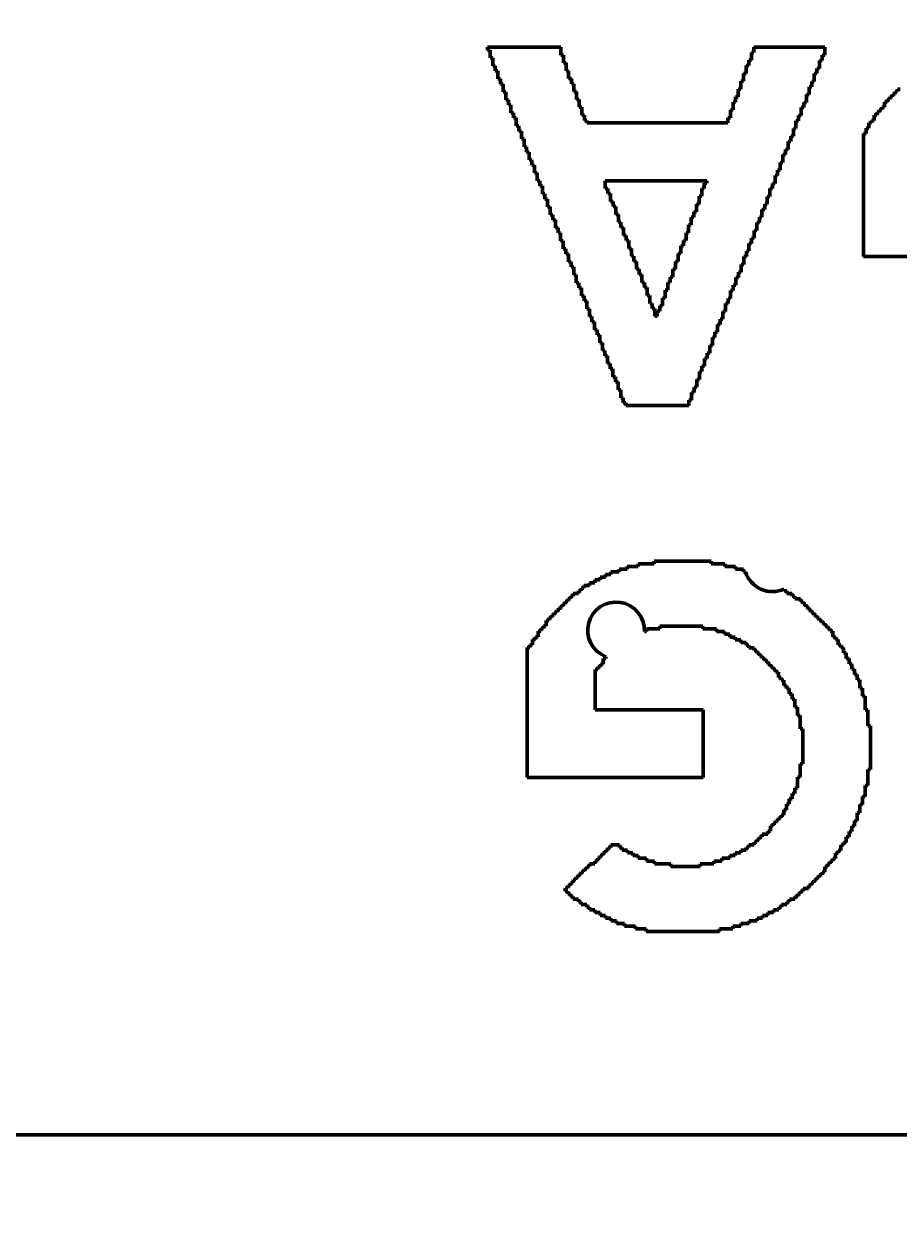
# Model space of a CAD drawing. Header units: millimetres. Extents: x 22 to 202, y 169 to 282.
# Drawn here: x 99.37 to 103.28, y 201.96 to 207.36 of the extents above; entities that cross this region are included whole.
import ezdxf

# ---------------------------------------------------------------- set-up
doc = ezdxf.new("R2010")
doc.units = ezdxf.units.MM
doc.header["$LTSCALE"] = 0.75
doc.layers.add('FD_Dimensions', color=7, linetype='Continuous', lineweight=25)
doc.layers.add('Visible', color=7, linetype='Continuous', lineweight=50)
doc.styles.get("Standard").update_dxf_attribs({"font": 'arial.ttf'})
doc.dimstyles.new('Dim-ISO-25', dxfattribs={"dimtxt": 2.5, "dimasz": 2.5, "dimexe": 1.5, "dimexo": 0, "dimgap": 1, "dimtad": 1, "dimzin": 4, "dimdsep": 46, "dimtxsty": 'Standard', "dimblk": 'OPEN90', "dimcen": 0, "dimazin": 1, "dimtp": 0.1, "dimtm": 0.1, "dimtfac": 0.72, "dimtmove": 0, "dimatfit": 3, "dimfxl": 1, "dimtzin": 4, "dimarcsym": 0})

# ---------------------------------------------------------------- blocks, each defined once
blk = doc.blocks.new('_Open90')
at = {"color": 0, "linetype": 'ByBlock', "lineweight": -2}
for p, q in [((-0.5, 0.5), (0, 0)), ((0, 0), (-1, 0)), ((0, 0), (-0.5, -0.5))]:
    blk.add_line(p, q, dxfattribs=at)
blk = doc.blocks.new('*D39')
at = {"layer": 'Defpoints', "color": 0, "transparency": 16777216}
for p in [(91.851481, 219.885579), (39.845512, 191.385202), (126.699789, 191.385202)]:
    blk.add_point(p, dxfattribs=at)
at = {"layer": 'FD_Dimensions', "color": 0, "lineweight": -2, "transparency": 16777216}
for p, q in [((91.851481, 219.885579), (38.345512, 219.885579)), ((39.845512, 217.385579), (39.845512, 193.885202)), ((126.699789, 191.385202), (38.345512, 191.385202))]:
    blk.add_line(p, q, dxfattribs=at)
at = {"layer": 'FD_Dimensions', "color": 0, "lineweight": -2, "transparency": 16777216, "xscale": 2.5, "yscale": 2.5, "zscale": 2.5}
for p, rotation in [((39.845512, 219.885579), 90), ((39.845512, 191.385202), 270)]:
    blk.add_blockref('_Open90', p, dxfattribs=dict(at, rotation=rotation))
at = {"layer": 'FD_Dimensions', "color": 0, "transparency": 16777216, "insert": (37.568245, 204.532394), "char_height": 2.5, "attachment_point": 5, "rotation": 90}
blk.add_mtext('28.50mm', dxfattribs=at)

msp = doc.modelspace()

# ---------------------------------------------------------------- linework, layer by layer
at = {"layer": 'Visible'}
for p, q in [((101.4412, 207.2556), (101.7701, 207.2556)), ((101.4412, 207.2426), (101.4412, 207.2556)), ((101.4529, 207.2426), (101.4412, 207.2426)), ((101.4529, 207.2075), (101.4529, 207.2426)), ((101.4646, 207.2075), (101.4529, 207.2075)), ((101.4646, 207.1725), (101.4646, 207.2075)), ((101.7701, 207.2556), (101.7701, 207.2205)), ((101.7701, 207.2205), (101.7816, 207.2205)), ((101.7816, 207.2205), (101.7816, 207.1852)), ((102.6231, 207.2322), (102.6345, 207.2322)), ((102.6231, 207.1971), (102.6231, 207.2322)), ((102.6345, 207.2556), (102.9515, 207.2556)), ((102.6345, 207.2322), (102.6345, 207.2556)), ((102.9401, 207.2192), (102.9401, 207.1959)), ((102.9515, 207.2192), (102.9401, 207.2192)), ((102.9515, 207.2556), (102.9515, 207.2192)), ((101.4765, 207.1725), (101.4646, 207.1725)), ((101.4765, 207.1491), (101.4765, 207.1725)), ((101.7816, 207.1852), (101.7935, 207.1852)), ((101.7935, 207.1852), (101.7935, 207.1501)), ((102.5994, 207.1738), (102.6111, 207.1738)), ((102.5994, 207.1385), (102.5994, 207.1738)), ((102.6111, 207.1971), (102.6231, 207.1971)), ((102.6111, 207.1738), (102.6111, 207.1971)), ((102.9167, 207.1606), (102.9167, 207.1372)), ((102.9281, 207.1606), (102.9167, 207.1606)), ((102.9281, 207.1959), (102.9281, 207.1606)), ((102.9401, 207.1959), (102.9281, 207.1959)), ((101.4879, 207.1491), (101.4765, 207.1491)), ((101.4879, 207.1138), (101.4879, 207.1491)), ((101.4999, 207.1138), (101.4879, 207.1138)), ((101.4999, 207.0905), (101.4999, 207.1138)), ((101.7935, 207.1501), (101.8049, 207.1501)), ((101.8049, 207.1501), (101.8049, 207.1151)), ((101.8049, 207.1151), (101.8169, 207.1151)), ((101.8169, 207.1151), (101.8169, 207.0917)), ((102.5761, 207.1034), (102.5878, 207.1034)), ((102.5761, 207.0684), (102.5761, 207.1034)), ((102.5878, 207.1385), (102.5994, 207.1385)), ((102.5878, 207.1034), (102.5878, 207.1385)), ((102.8933, 207.1021), (102.8933, 207.0788)), ((102.9048, 207.1021), (102.8933, 207.1021)), ((102.9048, 207.1372), (102.9048, 207.1021)), ((102.9167, 207.1372), (102.9048, 207.1372)), ((101.5113, 207.0905), (101.4999, 207.0905)), ((101.5113, 207.0554), (101.5113, 207.0905)), ((101.523, 207.0554), (101.5113, 207.0554)), ((101.523, 207.0204), (101.523, 207.0554)), ((101.8169, 207.0917), (101.8283, 207.0917)), ((101.8283, 207.0917), (101.8283, 207.0567)), ((101.8283, 207.0567), (101.8402, 207.0567)), ((101.8402, 207.0567), (101.8402, 207.0214)), ((102.5644, 207.0684), (102.5761, 207.0684)), ((102.5644, 207.0333), (102.5644, 207.0684)), ((102.8814, 207.0788), (102.8814, 207.0437)), ((102.8933, 207.0788), (102.8814, 207.0788)), ((103.2548, 207.0447), (103.2665, 207.0447)), ((103.2548, 207.0333), (103.2548, 207.0447)), ((103.2665, 207.0567), (103.2781, 207.0567)), ((103.2665, 207.0447), (103.2665, 207.0567)), ((103.2781, 207.0684), (103.2898, 207.0684)), ((103.2781, 207.0567), (103.2781, 207.0684)), ((101.5349, 207.0204), (101.523, 207.0204)), ((101.5349, 206.997), (101.5349, 207.0204)), ((101.5466, 206.997), (101.5349, 206.997)), ((101.5466, 206.9619), (101.5466, 206.997)), ((101.8402, 207.0214), (101.8519, 207.0214)), ((101.8519, 207.0214), (101.8519, 206.9866)), ((102.541, 207.0099), (102.5527, 207.0099)), ((102.541, 206.9746), (102.541, 207.0099)), ((102.5527, 207.0333), (102.5644, 207.0333)), ((102.5527, 207.0099), (102.5527, 207.0333)), ((102.858, 207.0087), (102.858, 206.9853)), ((102.8697, 207.0087), (102.858, 207.0087)), ((102.8697, 207.0437), (102.8697, 207.0087)), ((102.8814, 207.0437), (102.8697, 207.0437)), ((103.2197, 207.0099), (103.2311, 207.0099)), ((103.2197, 206.9866), (103.2197, 207.0099)), ((103.2311, 207.0214), (103.2431, 207.0214)), ((103.2311, 207.0099), (103.2311, 207.0214)), ((103.2431, 207.0333), (103.2548, 207.0333)), ((103.2431, 207.0214), (103.2431, 207.0333)), ((101.5583, 206.9619), (101.5466, 206.9619)), ((101.5583, 206.9386), (101.5583, 206.9619)), ((101.57, 206.9386), (101.5583, 206.9386)), ((101.57, 206.9033), (101.57, 206.9386)), ((101.8519, 206.9866), (101.8636, 206.9866)), ((101.8636, 206.9866), (101.8636, 206.9513)), ((101.8636, 206.9513), (101.8753, 206.9513)), ((101.8753, 206.9513), (101.8753, 206.9279)), ((102.5177, 206.9396), (102.5293, 206.9396)), ((102.5177, 206.9162), (102.5177, 206.9396)), ((102.5293, 206.9746), (102.541, 206.9746)), ((102.5293, 206.9396), (102.5293, 206.9746)), ((102.8347, 206.95), (102.8347, 206.9266)), ((102.8463, 206.95), (102.8347, 206.95)), ((102.8463, 206.9853), (102.8463, 206.95)), ((102.858, 206.9853), (102.8463, 206.9853)), ((103.1727, 206.9513), (103.1847, 206.9513)), ((103.1727, 206.9279), (103.1727, 206.9513)), ((103.1847, 206.9629), (103.1963, 206.9629)), ((103.1847, 206.9513), (103.1847, 206.9629)), ((103.1963, 206.9746), (103.208, 206.9746)), ((103.1963, 206.9629), (103.1963, 206.9746)), ((103.208, 206.9866), (103.2197, 206.9866)), ((103.208, 206.9746), (103.208, 206.9866)), ((101.5817, 206.9033), (101.57, 206.9033)), ((101.5817, 206.8799), (101.5817, 206.9033)), ((101.8753, 206.9279), (101.887, 206.9279)), ((101.887, 206.9279), (101.887, 206.9162)), ((101.887, 206.9162), (102.5177, 206.9162)), ((102.8113, 206.8916), (102.8113, 206.8565)), ((102.823, 206.8916), (102.8113, 206.8916)), ((102.823, 206.9266), (102.823, 206.8916)), ((102.8347, 206.9266), (102.823, 206.9266)), ((103.1379, 206.8928), (103.1494, 206.8928)), ((103.1379, 206.8695), (103.1379, 206.8928)), ((103.1494, 206.9162), (103.161, 206.9162)), ((103.1494, 206.8928), (103.1494, 206.9162)), ((103.161, 206.9279), (103.1727, 206.9279)), ((103.161, 206.9162), (103.161, 206.9279)), ((101.5931, 206.8799), (101.5817, 206.8799)), ((101.5931, 206.8448), (101.5931, 206.8799)), ((101.605, 206.8448), (101.5931, 206.8448)), ((101.605, 206.8095), (101.605, 206.8448)), ((102.7879, 206.8332), (102.7879, 206.7981)), ((102.7996, 206.8332), (102.7879, 206.8332)), ((102.7996, 206.8565), (102.7996, 206.8332)), ((102.8113, 206.8565), (102.7996, 206.8565)), ((103.126, 206.8695), (103.1379, 206.8695)), ((103.126, 206.3183), (103.126, 206.8695)), ((101.6167, 206.8095), (101.605, 206.8095)), ((101.6167, 206.7862), (101.6167, 206.8095)), ((101.6284, 206.7862), (101.6167, 206.7862)), ((101.6284, 206.7514), (101.6284, 206.7862)), ((102.7645, 206.7747), (102.7645, 206.7394)), ((102.7762, 206.7747), (102.7645, 206.7747)), ((102.7762, 206.7981), (102.7762, 206.7747)), ((102.7879, 206.7981), (102.7762, 206.7981)), ((101.6403, 206.7514), (101.6284, 206.7514)), ((101.6403, 206.7277), (101.6403, 206.7514)), ((101.6518, 206.7277), (101.6403, 206.7277)), ((101.6518, 206.6927), (101.6518, 206.7277)), ((102.7529, 206.7394), (102.7529, 206.7044)), ((102.7645, 206.7394), (102.7529, 206.7394)), ((101.6635, 206.6927), (101.6518, 206.6927)), ((101.6635, 206.6576), (101.6635, 206.6927)), ((102.7295, 206.681), (102.7295, 206.646)), ((102.7409, 206.681), (102.7295, 206.681)), ((102.7409, 206.7044), (102.7409, 206.681)), ((102.7529, 206.7044), (102.7409, 206.7044)), ((101.6751, 206.6576), (101.6635, 206.6576)), ((101.6751, 206.6343), (101.6751, 206.6576)), ((101.6871, 206.6343), (101.6751, 206.6343)), ((101.6871, 206.599), (101.6871, 206.6343)), ((101.9688, 206.6576), (101.9688, 206.6236)), ((102.4239, 206.6576), (101.9688, 206.6576)), ((101.9688, 206.6236), (101.9807, 206.6236)), ((101.9807, 206.6236), (101.9807, 206.6002)), ((102.4006, 206.6236), (102.4125, 206.6236)), ((102.4006, 206.5886), (102.4006, 206.6236)), ((102.4125, 206.647), (102.4239, 206.647)), ((102.4125, 206.6236), (102.4125, 206.647)), ((102.4239, 206.647), (102.4239, 206.6576)), ((102.7061, 206.6226), (102.7061, 206.5875)), ((102.7176, 206.6226), (102.7061, 206.6226)), ((102.7176, 206.646), (102.7176, 206.6226)), ((102.7295, 206.646), (102.7176, 206.646)), ((101.6988, 206.599), (101.6871, 206.599)), ((101.6988, 206.5756), (101.6988, 206.599)), ((101.7104, 206.5756), (101.6988, 206.5756)), ((101.7104, 206.5405), (101.7104, 206.5756)), ((101.9807, 206.6002), (101.9921, 206.6002)), ((101.9921, 206.6002), (101.9921, 206.5652)), ((101.9921, 206.5652), (102.0041, 206.5652)), ((102.0041, 206.5652), (102.0041, 206.5418)), ((102.3889, 206.5886), (102.4006, 206.5886)), ((102.3889, 206.5535), (102.3889, 206.5886)), ((102.6942, 206.5875), (102.6942, 206.5522)), ((102.7061, 206.5875), (102.6942, 206.5875)), ((101.7221, 206.5405), (101.7104, 206.5405)), ((101.7221, 206.5055), (101.7221, 206.5405)), ((101.7336, 206.5055), (101.7221, 206.5055)), ((101.7336, 206.4821), (101.7336, 206.5055)), ((102.0041, 206.5418), (102.0158, 206.5418)), ((102.0158, 206.5418), (102.0158, 206.5068)), ((102.0158, 206.5068), (102.0274, 206.5068)), ((102.0274, 206.5068), (102.0274, 206.4717)), ((102.3655, 206.5184), (102.3772, 206.5184)), ((102.3655, 206.4951), (102.3655, 206.5184)), ((102.3772, 206.5535), (102.3889, 206.5535)), ((102.3772, 206.5184), (102.3772, 206.5535)), ((102.6708, 206.5289), (102.6708, 206.4938)), ((102.6828, 206.5289), (102.6708, 206.5289)), ((102.6828, 206.5522), (102.6828, 206.5289)), ((102.6942, 206.5522), (102.6828, 206.5522)), ((101.7455, 206.4821), (101.7336, 206.4821)), ((101.7455, 206.4471), (101.7455, 206.4821)), ((102.0274, 206.4717), (102.0391, 206.4717)), ((102.0391, 206.4717), (102.0391, 206.4483)), ((102.3421, 206.4598), (102.3538, 206.4598)), ((102.3421, 206.425), (102.3421, 206.4598)), ((102.3538, 206.4951), (102.3655, 206.4951)), ((102.3538, 206.4598), (102.3538, 206.4951)), ((102.6475, 206.4704), (102.6475, 206.4351)), ((102.6591, 206.4704), (102.6475, 206.4704)), ((102.6591, 206.4938), (102.6591, 206.4704)), ((102.6708, 206.4938), (102.6591, 206.4938)), ((101.7572, 206.4471), (101.7455, 206.4471)), ((101.7572, 206.4237), (101.7572, 206.4471)), ((101.7689, 206.4237), (101.7572, 206.4237)), ((101.7689, 206.3884), (101.7689, 206.4237)), ((102.0391, 206.4483), (102.0508, 206.4483)), ((102.0508, 206.4483), (102.0508, 206.413)), ((102.0508, 206.413), (102.0625, 206.413)), ((102.0625, 206.413), (102.0625, 206.3897)), ((102.3305, 206.425), (102.3421, 206.425)), ((102.3305, 206.3897), (102.3305, 206.425)), ((102.6241, 206.4003), (102.6241, 206.377)), ((102.6358, 206.4003), (102.6241, 206.4003)), ((102.6358, 206.4351), (102.6358, 206.4003)), ((102.6475, 206.4351), (102.6358, 206.4351)), ((101.7806, 206.3884), (101.7689, 206.3884)), ((101.7806, 206.3533), (101.7806, 206.3884)), ((101.7922, 206.3533), (101.7806, 206.3533)), ((101.7922, 206.33), (101.7922, 206.3533)), ((102.0625, 206.3897), (102.0742, 206.3897)), ((102.0742, 206.3897), (102.0742, 206.3546)), ((102.0742, 206.3546), (102.0859, 206.3546)), ((102.0859, 206.3546), (102.0859, 206.3196)), ((102.3071, 206.3663), (102.3185, 206.3663)), ((102.3071, 206.3313), (102.3071, 206.3663)), ((102.3185, 206.3897), (102.3305, 206.3897)), ((102.3185, 206.3663), (102.3185, 206.3897)), ((102.6124, 206.377), (102.6124, 206.3417)), ((102.6241, 206.377), (102.6124, 206.377)), ((101.8039, 206.33), (101.7922, 206.33)), ((101.8039, 206.2949), (101.8039, 206.33)), ((101.8156, 206.2949), (101.8039, 206.2949)), ((101.8156, 206.2716), (101.8156, 206.2949)), ((102.0859, 206.3196), (102.0975, 206.3196)), ((102.0975, 206.3196), (102.0975, 206.2959)), ((102.0975, 206.2959), (102.1092, 206.2959)), ((102.1092, 206.2959), (102.1092, 206.2611)), ((102.2837, 206.2959), (102.2952, 206.2959)), ((102.2837, 206.2611), (102.2837, 206.2959)), ((102.2952, 206.3313), (102.3071, 206.3313)), ((102.2952, 206.2959), (102.2952, 206.3313)), ((102.589, 206.3183), (102.589, 206.2832)), ((102.6007, 206.3183), (102.589, 206.3183)), ((102.6007, 206.3417), (102.6007, 206.3183)), ((102.6124, 206.3417), (102.6007, 206.3417)), ((103.8877, 206.3183), (103.126, 206.3183)), ((101.8275, 206.2716), (101.8156, 206.2716)), ((101.8275, 206.2365), (101.8275, 206.2716)), ((101.839, 206.2365), (101.8275, 206.2365)), ((101.839, 206.2012), (101.839, 206.2365)), ((102.1092, 206.2611), (102.1209, 206.2611)), ((102.1209, 206.2611), (102.1209, 206.2375)), ((102.1209, 206.2375), (102.1326, 206.2375)), ((102.1326, 206.2375), (102.1326, 206.2025)), ((102.272, 206.2611), (102.2837, 206.2611)), ((102.272, 206.2258), (102.272, 206.2611)), ((102.5657, 206.2482), (102.5657, 206.2246)), ((102.5771, 206.2482), (102.5657, 206.2482)), ((102.5771, 206.2832), (102.5771, 206.2482)), ((102.589, 206.2832), (102.5771, 206.2832)), ((101.8509, 206.2012), (101.839, 206.2012)), ((101.8509, 206.1778), (101.8509, 206.2012)), ((102.1326, 206.2025), (102.1445, 206.2025)), ((102.1445, 206.2025), (102.1445, 206.1791)), ((102.2484, 206.2025), (102.2601, 206.2025)), ((102.2484, 206.1674), (102.2484, 206.2025)), ((102.2601, 206.2258), (102.272, 206.2258)), ((102.2601, 206.2025), (102.2601, 206.2258)), ((102.5423, 206.1898), (102.5423, 206.1661)), ((102.5537, 206.1898), (102.5423, 206.1898)), ((102.5537, 206.2246), (102.5537, 206.1898)), ((102.5657, 206.2246), (102.5537, 206.2246)), ((101.8623, 206.1778), (101.8509, 206.1778)), ((101.8623, 206.1428), (101.8623, 206.1778)), ((101.874, 206.1428), (101.8623, 206.1428)), ((101.874, 206.1194), (101.874, 206.1428)), ((102.1445, 206.1791), (102.156, 206.1791)), ((102.156, 206.1791), (102.156, 206.1441)), ((102.156, 206.1441), (102.1679, 206.1441)), ((102.1679, 206.1441), (102.1679, 206.1087)), ((102.2251, 206.1324), (102.2367, 206.1324)), ((102.2251, 206.0973), (102.2251, 206.1324)), ((102.2367, 206.1674), (102.2484, 206.1674)), ((102.2367, 206.1324), (102.2367, 206.1674)), ((102.5189, 206.1311), (102.5189, 206.1077)), ((102.5304, 206.1311), (102.5189, 206.1311)), ((102.5304, 206.1661), (102.5304, 206.1311)), ((102.5423, 206.1661), (102.5304, 206.1661)), ((101.8857, 206.1194), (101.874, 206.1194)), ((101.8857, 206.0844), (101.8857, 206.1194)), ((101.8976, 206.0844), (101.8857, 206.0844)), ((101.8976, 206.0493), (101.8976, 206.0844)), ((102.1679, 206.1087), (102.1793, 206.1087)), ((102.1793, 206.1087), (102.1793, 206.0854)), ((102.1793, 206.0854), (102.1913, 206.0854)), ((102.1913, 206.0854), (102.1913, 206.0506)), ((102.2019, 206.0506), (102.2019, 206.0739)), ((102.2019, 206.0739), (102.2134, 206.0739)), ((102.2134, 206.0973), (102.2251, 206.0973)), ((102.2134, 206.0739), (102.2134, 206.0973)), ((102.507, 206.1077), (102.507, 206.0727)), ((102.5189, 206.1077), (102.507, 206.1077)), ((101.9093, 206.0493), (101.8976, 206.0493)), ((101.9093, 206.0259), (101.9093, 206.0493)), ((101.921, 206.0259), (101.9093, 206.0259)), ((101.921, 205.9906), (101.921, 206.0259)), ((102.1913, 206.0506), (102.2019, 206.0506)), ((102.4836, 206.0374), (102.4836, 206.014)), ((102.4953, 206.0374), (102.4836, 206.0374)), ((102.4953, 206.0727), (102.4953, 206.0374)), ((102.507, 206.0727), (102.4953, 206.0727)), ((101.9327, 205.9906), (101.921, 205.9906)), ((101.9327, 205.9673), (101.9327, 205.9906)), ((101.9441, 205.9673), (101.9327, 205.9673)), ((101.9441, 205.9322), (101.9441, 205.9673)), ((102.4603, 205.979), (102.4603, 205.9556)), ((102.4719, 205.979), (102.4603, 205.979)), ((102.4719, 206.014), (102.4719, 205.979)), ((102.4836, 206.014), (102.4719, 206.014)), ((101.9561, 205.9322), (101.9441, 205.9322)), ((101.9561, 205.8972), (101.9561, 205.9322)), ((102.4369, 205.9205), (102.4369, 205.8855)), ((102.4486, 205.9205), (102.4369, 205.9205)), ((102.4486, 205.9556), (102.4486, 205.9205)), ((102.4603, 205.9556), (102.4486, 205.9556)), ((101.9675, 205.8972), (101.9561, 205.8972)), ((101.9675, 205.8738), (101.9675, 205.8972)), ((101.9794, 205.8738), (101.9675, 205.8738)), ((101.9794, 205.8387), (101.9794, 205.8738)), ((102.4135, 205.8621), (102.4135, 205.8268)), ((102.4252, 205.8621), (102.4135, 205.8621)), ((102.4252, 205.8855), (102.4252, 205.8621)), ((102.4369, 205.8855), (102.4252, 205.8855)), ((101.9911, 205.8387), (101.9794, 205.8387)), ((101.9911, 205.8154), (101.9911, 205.8387)), ((102.0028, 205.8154), (101.9911, 205.8154)), ((102.0028, 205.7801), (102.0028, 205.8154)), ((102.3902, 205.8034), (102.3902, 205.7684)), ((102.4018, 205.8034), (102.3902, 205.8034)), ((102.4018, 205.8268), (102.4018, 205.8034)), ((102.4135, 205.8268), (102.4018, 205.8268)), ((102.0145, 205.7801), (102.0028, 205.7801)), ((102.0145, 205.7567), (102.0145, 205.7801)), ((102.0262, 205.7567), (102.0145, 205.7567)), ((102.0262, 205.7217), (102.0262, 205.7567)), ((102.3785, 205.7684), (102.3785, 205.7333)), ((102.3902, 205.7684), (102.3785, 205.7684)), ((102.0379, 205.7217), (102.0262, 205.7217)), ((102.0379, 205.6863), (102.0379, 205.7217)), ((102.3551, 205.71), (102.3551, 205.6749)), ((102.3665, 205.71), (102.3551, 205.71)), ((102.3665, 205.7333), (102.3665, 205.71)), ((102.3785, 205.7333), (102.3665, 205.7333)), ((102.0495, 205.6863), (102.0379, 205.6863)), ((102.0495, 205.663), (102.0495, 205.6863)), ((102.0615, 205.663), (102.0495, 205.663)), ((102.0615, 205.6515), (102.0615, 205.663)), ((102.3432, 205.6515), (102.0615, 205.6515)), ((102.3432, 205.6749), (102.3432, 205.6515)), ((102.3551, 205.6749), (102.3432, 205.6749)), ((102.1156, 204.9426), (102.1882, 204.9426)), ((102.1156, 204.9304), (102.1156, 204.9426)), ((102.1882, 204.9548), (102.4432, 204.9548)), ((102.1882, 204.9426), (102.1882, 204.9548)), ((102.4432, 204.9548), (102.4432, 204.9426)), ((102.4432, 204.9426), (102.5039, 204.9426)), ((102.5039, 204.9426), (102.5039, 204.9304)), ((101.9703, 204.8941), (101.9944, 204.8941)), ((101.9703, 204.8822), (101.9703, 204.8941)), ((101.9944, 204.9063), (102.031, 204.9063)), ((101.9944, 204.8941), (101.9944, 204.9063)), ((102.031, 204.9182), (102.0671, 204.9182)), ((102.031, 204.9063), (102.031, 204.9182)), ((102.0671, 204.9304), (102.1156, 204.9304)), ((102.0671, 204.9182), (102.0671, 204.9304)), ((102.5039, 204.9304), (102.5522, 204.9304)), ((102.5522, 204.9304), (102.5522, 204.9182)), ((102.5522, 204.9182), (102.5885, 204.9182)), ((102.5885, 204.9182), (102.5885, 204.9063)), ((102.5885, 204.9063), (102.5968, 204.9063)), ((101.8616, 204.8337), (101.8735, 204.8337)), ((101.8616, 204.8215), (101.8616, 204.8337)), ((101.8735, 204.8459), (101.8976, 204.8459)), ((101.8735, 204.8337), (101.8735, 204.8459)), ((101.8976, 204.858), (101.922, 204.858)), ((101.8976, 204.8459), (101.8976, 204.858)), ((101.922, 204.87), (101.9462, 204.87)), ((101.922, 204.858), (101.922, 204.87)), ((101.9462, 204.8822), (101.9703, 204.8822)), ((101.9462, 204.87), (101.9462, 204.8822)), ((101.8009, 204.7854), (101.8131, 204.7854)), ((101.8009, 204.7732), (101.8009, 204.7854)), ((101.8131, 204.7973), (101.8253, 204.7973)), ((101.8131, 204.7854), (101.8131, 204.7973)), ((101.8253, 204.8095), (101.8494, 204.8095)), ((101.8253, 204.7973), (101.8253, 204.8095)), ((101.8494, 204.8215), (101.8616, 204.8215)), ((101.8494, 204.8095), (101.8494, 204.8215)), ((102.7701, 204.8293), (102.7701, 204.8215)), ((102.7701, 204.8215), (102.7821, 204.8215)), ((102.7821, 204.8215), (102.7821, 204.8095)), ((102.7821, 204.8095), (102.8062, 204.8095)), ((102.8062, 204.8095), (102.8062, 204.7973)), ((102.8062, 204.7973), (102.8184, 204.7973)), ((102.8184, 204.7973), (102.8184, 204.7854)), ((102.8184, 204.7854), (102.8428, 204.7854)), ((102.8428, 204.7854), (102.8428, 204.7732)), ((101.7404, 204.7247), (101.7526, 204.7247)), ((101.7404, 204.7128), (101.7404, 204.7247)), ((101.7526, 204.7369), (101.7648, 204.7369)), ((101.7526, 204.7247), (101.7526, 204.7369)), ((101.7648, 204.7491), (101.7767, 204.7491)), ((101.7648, 204.7369), (101.7648, 204.7491)), ((101.7767, 204.7613), (101.7889, 204.7613)), ((101.7767, 204.7491), (101.7767, 204.7613)), ((101.7889, 204.7732), (101.8009, 204.7732)), ((101.7889, 204.7613), (101.7889, 204.7732)), ((102.8428, 204.7732), (102.8547, 204.7732)), ((102.8547, 204.7732), (102.8547, 204.7613)), ((102.8547, 204.7613), (102.8669, 204.7613)), ((102.8669, 204.7613), (102.8669, 204.7491)), ((102.8669, 204.7491), (102.8788, 204.7491)), ((102.8788, 204.7491), (102.8788, 204.7369)), ((102.8788, 204.7369), (102.891, 204.7369)), ((102.891, 204.7369), (102.891, 204.7247)), ((102.891, 204.7247), (102.9032, 204.7247)), ((102.9032, 204.7247), (102.9032, 204.7128)), ((101.7041, 204.6886), (101.7163, 204.6886)), ((101.7041, 204.6642), (101.7041, 204.6886)), ((101.7163, 204.7006), (101.7282, 204.7006)), ((101.7163, 204.6886), (101.7163, 204.7006)), ((101.7282, 204.7128), (101.7404, 204.7128)), ((101.7282, 204.7006), (101.7282, 204.7128)), ((102.9032, 204.7128), (102.9154, 204.7128)), ((102.9154, 204.7128), (102.9154, 204.7006)), ((102.9154, 204.7006), (102.9274, 204.7006)), ((102.9274, 204.7006), (102.9274, 204.6886)), ((102.9274, 204.6886), (102.9396, 204.6886)), ((102.9396, 204.6886), (102.9396, 204.6764)), ((102.9396, 204.6764), (102.9515, 204.6764)), ((102.9515, 204.6764), (102.9515, 204.6642)), ((101.668, 204.6401), (101.68, 204.6401)), ((101.668, 204.616), (101.668, 204.6401)), ((101.68, 204.6521), (101.6922, 204.6521)), ((101.68, 204.6401), (101.68, 204.6521)), ((101.6922, 204.6642), (101.7041, 204.6642)), ((101.6922, 204.6521), (101.6922, 204.6642)), ((102.1529, 204.6388), (102.1439, 204.6388)), ((102.1529, 204.651), (102.1529, 204.6388)), ((102.2136, 204.651), (102.1529, 204.651)), ((102.2136, 204.6632), (102.2136, 204.651)), ((102.4059, 204.6632), (102.2136, 204.6632)), ((102.4059, 204.651), (102.4059, 204.6632)), ((102.4666, 204.651), (102.4059, 204.651)), ((102.4666, 204.6388), (102.4666, 204.651)), ((102.5027, 204.6388), (102.4666, 204.6388)), ((102.5027, 204.6267), (102.5027, 204.6388)), ((102.5268, 204.6267), (102.5027, 204.6267)), ((102.5268, 204.6147), (102.5268, 204.6267)), ((102.9515, 204.6642), (102.9637, 204.6642)), ((102.9637, 204.6642), (102.9637, 204.6521)), ((102.9637, 204.6521), (102.9756, 204.6521)), ((102.9756, 204.6521), (102.9756, 204.6401)), ((102.9756, 204.6401), (102.9881, 204.6401)), ((102.9881, 204.6401), (102.9881, 204.616)), ((101.6195, 204.5675), (101.6315, 204.5675)), ((101.6195, 203.9856), (101.6195, 204.5675)), ((101.6315, 204.5797), (101.6436, 204.5797)), ((101.6315, 204.5675), (101.6315, 204.5797)), ((101.6436, 204.6038), (101.6558, 204.6038)), ((101.6436, 204.5797), (101.6436, 204.6038)), ((101.6558, 204.616), (101.668, 204.616)), ((101.6558, 204.6038), (101.6558, 204.616)), ((102.5512, 204.6147), (102.5268, 204.6147)), ((102.5512, 204.6025), (102.5512, 204.6147)), ((102.5753, 204.6025), (102.5512, 204.6025)), ((102.5753, 204.5906), (102.5753, 204.6025)), ((102.5994, 204.5906), (102.5753, 204.5906)), ((102.5994, 204.5784), (102.5994, 204.5906)), ((102.6116, 204.5784), (102.5994, 204.5784)), ((102.6116, 204.5665), (102.6116, 204.5784)), ((102.636, 204.5665), (102.6116, 204.5665)), ((102.636, 204.5543), (102.636, 204.5665)), ((102.9881, 204.616), (103, 204.616)), ((103, 204.616), (103, 204.6038)), ((103, 204.6038), (103.0122, 204.6038)), ((103.0122, 204.6038), (103.0122, 204.5797)), ((103.0122, 204.5797), (103.0241, 204.5797)), ((103.0241, 204.5797), (103.0241, 204.5675)), ((103.0241, 204.5675), (103.0363, 204.5675)), ((103.0363, 204.5675), (103.0363, 204.5433)), ((101.9594, 204.5179), (101.9594, 204.4938)), ((101.9716, 204.5179), (101.9594, 204.5179)), ((101.9716, 204.5265), (101.9716, 204.5179)), ((102.648, 204.5543), (102.636, 204.5543)), ((102.648, 204.5421), (102.648, 204.5543)), ((102.6602, 204.5421), (102.648, 204.5421)), ((102.6602, 204.5299), (102.6602, 204.5421)), ((102.6721, 204.5299), (102.6602, 204.5299)), ((102.6721, 204.5179), (102.6721, 204.5299)), ((102.6843, 204.5179), (102.6721, 204.5179)), ((102.6843, 204.5058), (102.6843, 204.5179)), ((103.0363, 204.5433), (103.0483, 204.5433)), ((103.0483, 204.5433), (103.0483, 204.5192)), ((103.0483, 204.5192), (103.0605, 204.5192)), ((103.0605, 204.5192), (103.0605, 204.4951)), ((101.923, 204.4697), (101.923, 204.2891)), ((101.9352, 204.4697), (101.923, 204.4697)), ((101.9352, 204.4816), (101.9352, 204.4697)), ((101.9474, 204.4816), (101.9352, 204.4816)), ((101.9474, 204.4938), (101.9474, 204.4816)), ((101.9594, 204.4938), (101.9474, 204.4938)), ((102.6962, 204.5058), (102.6843, 204.5058)), ((102.6962, 204.4938), (102.6962, 204.5058)), ((102.7087, 204.4938), (102.6962, 204.4938)), ((102.7087, 204.4816), (102.7087, 204.4938)), ((102.7206, 204.4816), (102.7087, 204.4816)), ((102.7206, 204.4697), (102.7206, 204.4816)), ((102.7328, 204.4697), (102.7206, 204.4697)), ((102.7328, 204.4575), (102.7328, 204.4697)), ((102.7447, 204.4575), (102.7328, 204.4575)), ((102.7447, 204.4331), (102.7447, 204.4575)), ((103.0605, 204.4951), (103.0724, 204.4951)), ((103.0724, 204.4951), (103.0724, 204.4707)), ((103.0724, 204.4707), (103.0848, 204.4707)), ((103.0848, 204.4707), (103.0848, 204.4466)), ((102.7569, 204.4331), (102.7447, 204.4331)), ((102.7569, 204.4212), (102.7569, 204.4331)), ((102.7689, 204.4212), (102.7569, 204.4212)), ((102.7689, 204.397), (102.7689, 204.4212)), ((103.0848, 204.4466), (103.097, 204.4466)), ((103.097, 204.4466), (103.097, 204.4224)), ((103.097, 204.4224), (103.109, 204.4224)), ((103.109, 204.4224), (103.109, 204.3859)), ((102.7811, 204.397), (102.7689, 204.397)), ((102.7811, 204.3848), (102.7811, 204.397)), ((102.793, 204.3848), (102.7811, 204.3848)), ((102.793, 204.3605), (102.793, 204.3848)), ((102.8054, 204.3605), (102.793, 204.3605)), ((102.8054, 204.3363), (102.8054, 204.3605)), ((103.109, 204.3859), (103.1209, 204.3859)), ((103.1209, 204.3859), (103.1209, 204.3498)), ((103.1209, 204.3498), (103.1331, 204.3498)), ((103.1331, 204.3498), (103.1331, 204.2891)), ((102.8174, 204.3363), (102.8054, 204.3363)), ((102.8174, 204.3003), (102.8174, 204.3363)), ((102.8296, 204.3003), (102.8174, 204.3003)), ((102.8296, 204.2637), (102.8296, 204.3003)), ((101.923, 204.2891), (102.4072, 204.2891)), ((102.4072, 204.2891), (102.4072, 203.9856)), ((102.8415, 204.2637), (102.8296, 204.2637)), ((102.8415, 204.2035), (102.8415, 204.2637)), ((103.1331, 204.2891), (103.145, 204.2891)), ((103.145, 204.2891), (103.145, 204.2164)), ((102.8537, 204.2035), (102.8415, 204.2035)), ((102.8537, 204.047), (102.8537, 204.2035)), ((103.145, 204.2164), (103.1572, 204.2164)), ((103.1572, 204.2164), (103.1572, 204.0216)), ((102.8415, 204.047), (102.8537, 204.047)), ((102.8415, 203.9868), (102.8415, 204.047)), ((102.4072, 203.9856), (101.6195, 203.9856)), ((102.8296, 203.9868), (102.8415, 203.9868)), ((102.8296, 203.9383), (102.8296, 203.9868)), ((103.145, 204.0216), (103.145, 203.9492)), ((103.1572, 204.0216), (103.145, 204.0216)), ((102.8174, 203.9383), (102.8296, 203.9383)), ((102.8174, 203.9142), (102.8174, 203.9383)), ((103.1331, 203.9492), (103.1331, 203.9007)), ((103.145, 203.9492), (103.1331, 203.9492)), ((102.7811, 203.8657), (102.793, 203.8657)), ((102.7811, 203.8415), (102.7811, 203.8657)), ((102.793, 203.8901), (102.8054, 203.8901)), ((102.793, 203.8657), (102.793, 203.8901)), ((102.8054, 203.9142), (102.8174, 203.9142)), ((102.8054, 203.8901), (102.8054, 203.9142)), ((103.109, 203.8647), (103.109, 203.8281)), ((103.1209, 203.8647), (103.109, 203.8647)), ((103.1209, 203.9007), (103.1209, 203.8647)), ((103.1331, 203.9007), (103.1209, 203.9007)), ((102.7569, 203.8174), (102.7689, 203.8174)), ((102.7569, 203.8052), (102.7569, 203.8174)), ((102.7689, 203.8415), (102.7811, 203.8415)), ((102.7689, 203.8174), (102.7689, 203.8415)), ((103.097, 203.8281), (103.097, 203.792)), ((103.109, 203.8281), (103.097, 203.8281)), ((102.7087, 203.7689), (102.7206, 203.7689)), ((102.7087, 203.7448), (102.7087, 203.7689)), ((102.7206, 203.7808), (102.7328, 203.7808)), ((102.7206, 203.7689), (102.7206, 203.7808)), ((102.7328, 203.793), (102.7447, 203.793)), ((102.7328, 203.7808), (102.7328, 203.793)), ((102.7447, 203.8052), (102.7569, 203.8052)), ((102.7447, 203.793), (102.7447, 203.8052)), ((103.0724, 203.7676), (103.0724, 203.7435)), ((103.0848, 203.7676), (103.0724, 203.7676)), ((103.0848, 203.792), (103.0848, 203.7676)), ((103.097, 203.792), (103.0848, 203.792)), ((102.648, 203.7084), (102.6602, 203.7084)), ((102.648, 203.6963), (102.648, 203.7084)), ((102.6602, 203.7206), (102.6721, 203.7206)), ((102.6602, 203.7084), (102.6602, 203.7206)), ((102.6721, 203.7326), (102.6962, 203.7326)), ((102.6721, 203.7206), (102.6721, 203.7326)), ((102.6962, 203.7448), (102.7087, 203.7448)), ((102.6962, 203.7326), (102.6962, 203.7448)), ((103.0483, 203.7194), (103.0483, 203.6952)), ((103.0605, 203.7194), (103.0483, 203.7194)), ((103.0605, 203.7435), (103.0605, 203.7194)), ((103.0724, 203.7435), (103.0605, 203.7435)), ((101.9584, 203.648), (101.9703, 203.648)), ((101.9584, 203.6358), (101.9584, 203.648)), ((101.9703, 203.6599), (101.9825, 203.6599)), ((101.9703, 203.648), (101.9703, 203.6599)), ((101.9825, 203.6721), (101.9944, 203.6721)), ((101.9825, 203.6599), (101.9825, 203.6721)), ((101.9944, 203.6841), (102.032, 203.6841)), ((101.9944, 203.6721), (101.9944, 203.6841)), ((102.032, 203.6841), (102.032, 203.6721)), ((102.032, 203.6721), (102.0442, 203.6721)), ((102.0442, 203.6721), (102.0442, 203.6599)), ((102.0442, 203.6599), (102.0683, 203.6599)), ((102.0683, 203.6599), (102.0683, 203.648)), ((102.0683, 203.648), (102.0925, 203.648)), ((102.0925, 203.648), (102.0925, 203.6358)), ((102.5512, 203.648), (102.5753, 203.648)), ((102.5512, 203.6358), (102.5512, 203.648)), ((102.5753, 203.6599), (102.5994, 203.6599)), ((102.5753, 203.648), (102.5753, 203.6599)), ((102.5994, 203.6721), (102.6116, 203.6721)), ((102.5994, 203.6599), (102.5994, 203.6721)), ((102.6116, 203.6841), (102.636, 203.6841)), ((102.6116, 203.6721), (102.6116, 203.6841)), ((102.636, 203.6963), (102.648, 203.6963)), ((102.636, 203.6841), (102.636, 203.6963)), ((103, 203.6467), (103, 203.6226)), ((103.0122, 203.6467), (103, 203.6467)), ((103.0122, 203.6587), (103.0122, 203.6467)), ((103.0241, 203.6587), (103.0122, 203.6587)), ((103.0241, 203.683), (103.0241, 203.6587)), ((103.0363, 203.683), (103.0241, 203.683)), ((103.0363, 203.6952), (103.0363, 203.683)), ((103.0483, 203.6952), (103.0363, 203.6952)), ((101.8976, 203.5995), (101.922, 203.5995)), ((101.8976, 203.5873), (101.8976, 203.5995)), ((101.922, 203.6117), (101.9342, 203.6117)), ((101.922, 203.5995), (101.922, 203.6117)), ((101.9342, 203.6239), (101.9462, 203.6239)), ((101.9342, 203.6117), (101.9342, 203.6239)), ((101.9462, 203.6358), (101.9584, 203.6358)), ((101.9462, 203.6239), (101.9462, 203.6358)), ((102.0925, 203.6358), (102.1168, 203.6358)), ((102.1168, 203.6358), (102.1168, 203.6239)), ((102.1168, 203.6239), (102.1529, 203.6239)), ((102.1529, 203.6239), (102.1529, 203.6117)), ((102.1529, 203.6117), (102.1892, 203.6117)), ((102.1892, 203.6117), (102.1892, 203.5995)), ((102.1892, 203.5995), (102.2619, 203.5995)), ((102.2619, 203.5995), (102.2619, 203.5873)), ((102.394, 203.5995), (102.4544, 203.5995)), ((102.394, 203.5873), (102.394, 203.5995)), ((102.4544, 203.6117), (102.4907, 203.6117)), ((102.4544, 203.5995), (102.4544, 203.6117)), ((102.4907, 203.6239), (102.5268, 203.6239)), ((102.4907, 203.6117), (102.4907, 203.6239)), ((102.5268, 203.6358), (102.5512, 203.6358)), ((102.5268, 203.6239), (102.5268, 203.6358)), ((102.9637, 203.5985), (102.9637, 203.5863)), ((102.9756, 203.5985), (102.9637, 203.5985)), ((102.9756, 203.6104), (102.9756, 203.5985)), ((102.9881, 203.6104), (102.9756, 203.6104)), ((102.9881, 203.6226), (102.9881, 203.6104)), ((103, 203.6226), (102.9881, 203.6226)), ((101.8374, 203.539), (101.8494, 203.539)), ((101.8374, 203.5268), (101.8374, 203.539)), ((101.8494, 203.5512), (101.8616, 203.5512)), ((101.8494, 203.539), (101.8494, 203.5512)), ((101.8616, 203.5632), (101.8735, 203.5632)), ((101.8616, 203.5512), (101.8616, 203.5632)), ((101.8735, 203.5753), (101.8857, 203.5753)), ((101.8735, 203.5632), (101.8735, 203.5753)), ((101.8857, 203.5873), (101.8976, 203.5873)), ((101.8857, 203.5753), (101.8857, 203.5873)), ((102.2619, 203.5873), (102.394, 203.5873)), ((102.9154, 203.5378), (102.9154, 203.5258)), ((102.9274, 203.5378), (102.9154, 203.5378)), ((102.9274, 203.5499), (102.9274, 203.5378)), ((102.9396, 203.5499), (102.9274, 203.5499)), ((102.9396, 203.5619), (102.9396, 203.5499)), ((102.9515, 203.5619), (102.9396, 203.5619)), ((102.9515, 203.5863), (102.9515, 203.5619)), ((102.9637, 203.5863), (102.9515, 203.5863)), ((101.7889, 203.4905), (101.8009, 203.4905)), ((101.7889, 203.4773), (101.7889, 203.4905)), ((101.8009, 203.5027), (101.8131, 203.5027)), ((101.8009, 203.4905), (101.8009, 203.5027)), ((101.8131, 203.5146), (101.8253, 203.5146)), ((101.8131, 203.5027), (101.8131, 203.5146)), ((101.8253, 203.5268), (101.8374, 203.5268)), ((101.8253, 203.5146), (101.8253, 203.5268)), ((102.8547, 203.4892), (102.8547, 203.4773)), ((102.8788, 203.4892), (102.8547, 203.4892)), ((102.8788, 203.5014), (102.8788, 203.4892)), ((102.891, 203.5014), (102.8788, 203.5014)), ((102.891, 203.5136), (102.891, 203.5014)), ((102.9032, 203.5136), (102.891, 203.5136)), ((102.9032, 203.5258), (102.9032, 203.5136)), ((102.9154, 203.5258), (102.9032, 203.5258)), ((101.8009, 203.4773), (101.7889, 203.4773)), ((101.8009, 203.4651), (101.8009, 203.4773)), ((101.8131, 203.4651), (101.8009, 203.4651)), ((101.8131, 203.4532), (101.8131, 203.4651)), ((101.8253, 203.4532), (101.8131, 203.4532)), ((101.8253, 203.441), (101.8253, 203.4532)), ((101.8494, 203.441), (101.8253, 203.441)), ((101.8494, 203.429), (101.8494, 203.441)), ((102.7943, 203.441), (102.7943, 203.429)), ((102.8184, 203.441), (102.7943, 203.441)), ((102.8184, 203.4532), (102.8184, 203.441)), ((102.8308, 203.4532), (102.8184, 203.4532)), ((102.8308, 203.4651), (102.8308, 203.4532)), ((102.8428, 203.4651), (102.8308, 203.4651)), ((102.8428, 203.4773), (102.8428, 203.4651)), ((102.8547, 203.4773), (102.8428, 203.4773)), ((101.8616, 203.429), (101.8494, 203.429)), ((101.8616, 203.4169), (101.8616, 203.429)), ((101.8857, 203.4169), (101.8616, 203.4169)), ((101.8857, 203.4047), (101.8857, 203.4169)), ((101.8976, 203.4047), (101.8857, 203.4047)), ((101.8976, 203.3925), (101.8976, 203.4047)), ((101.922, 203.3925), (101.8976, 203.3925)), ((101.922, 203.3805), (101.922, 203.3925)), ((101.9462, 203.3805), (101.922, 203.3805)), ((101.9462, 203.3683), (101.9462, 203.3805)), ((102.6975, 203.3805), (102.6975, 203.3683)), ((102.7216, 203.3805), (102.6975, 203.3805)), ((102.7216, 203.3925), (102.7216, 203.3805)), ((102.746, 203.3925), (102.7216, 203.3925)), ((102.746, 203.4047), (102.746, 203.3925)), ((102.7579, 203.4047), (102.746, 203.4047)), ((102.7579, 203.4169), (102.7579, 203.4047)), ((102.7821, 203.4169), (102.7579, 203.4169)), ((102.7821, 203.429), (102.7821, 203.4169)), ((102.7943, 203.429), (102.7821, 203.429)), ((101.9703, 203.3683), (101.9462, 203.3683)), ((101.9703, 203.3564), (101.9703, 203.3683)), ((101.9944, 203.3564), (101.9703, 203.3564)), ((101.9944, 203.3442), (101.9944, 203.3564)), ((102.0188, 203.3442), (101.9944, 203.3442)), ((102.0188, 203.3323), (102.0188, 203.3442)), ((102.0551, 203.3323), (102.0188, 203.3323)), ((102.0551, 203.3201), (102.0551, 203.3323)), ((102.5766, 203.3323), (102.5766, 203.3201)), ((102.6127, 203.3323), (102.5766, 203.3323)), ((102.6127, 203.3442), (102.6127, 203.3323)), ((102.6492, 203.3442), (102.6127, 203.3442)), ((102.6492, 203.3564), (102.6492, 203.3442)), ((102.6734, 203.3564), (102.6492, 203.3564)), ((102.6734, 203.3683), (102.6734, 203.3564)), ((102.6975, 203.3683), (102.6734, 203.3683)), ((102.1036, 203.3201), (102.0551, 203.3201)), ((102.1036, 203.3079), (102.1036, 203.3201)), ((102.1519, 203.3079), (102.1036, 203.3079)), ((102.1519, 203.2957), (102.1519, 203.3079)), ((102.4798, 203.2957), (102.1519, 203.2957)), ((102.4798, 203.3079), (102.4798, 203.2957)), ((102.54, 203.3079), (102.4798, 203.3079)), ((102.54, 203.3201), (102.54, 203.3079)), ((102.5766, 203.3201), (102.54, 203.3201)), ((136.3515, 202.3856), (95.3515, 202.3856))]:
    msp.add_line(p, q, dxfattribs=at)
for centre, start, end in [((102.7176, 204.9447), 197.6138, 294.509), ((102.0173, 204.6447), 357.3579, 248.8563)]:
    msp.add_arc(centre, 0.1267, start, end, dxfattribs=at)

# ---------------------------------------------------------------- dimensions: what is measured, and where the dimension line sits
at = {"layer": 'FD_Dimensions'}
dim = msp.add_linear_dim(base=(39.8455, 191.3852), p1=(91.8515, 219.8856), p2=(126.6998, 191.3852), angle=90, dimstyle='Dim-ISO-25', override={"dimlfac": 1, "dimpost": 'mm'}, dxfattribs=at)
dim.commit()
dim.dimension.update_dxf_attribs({"geometry": '*D39', "text_midpoint": (39.8455, 204.5324), "dimtype": 160})

doc.saveas('drawing.dxf')
